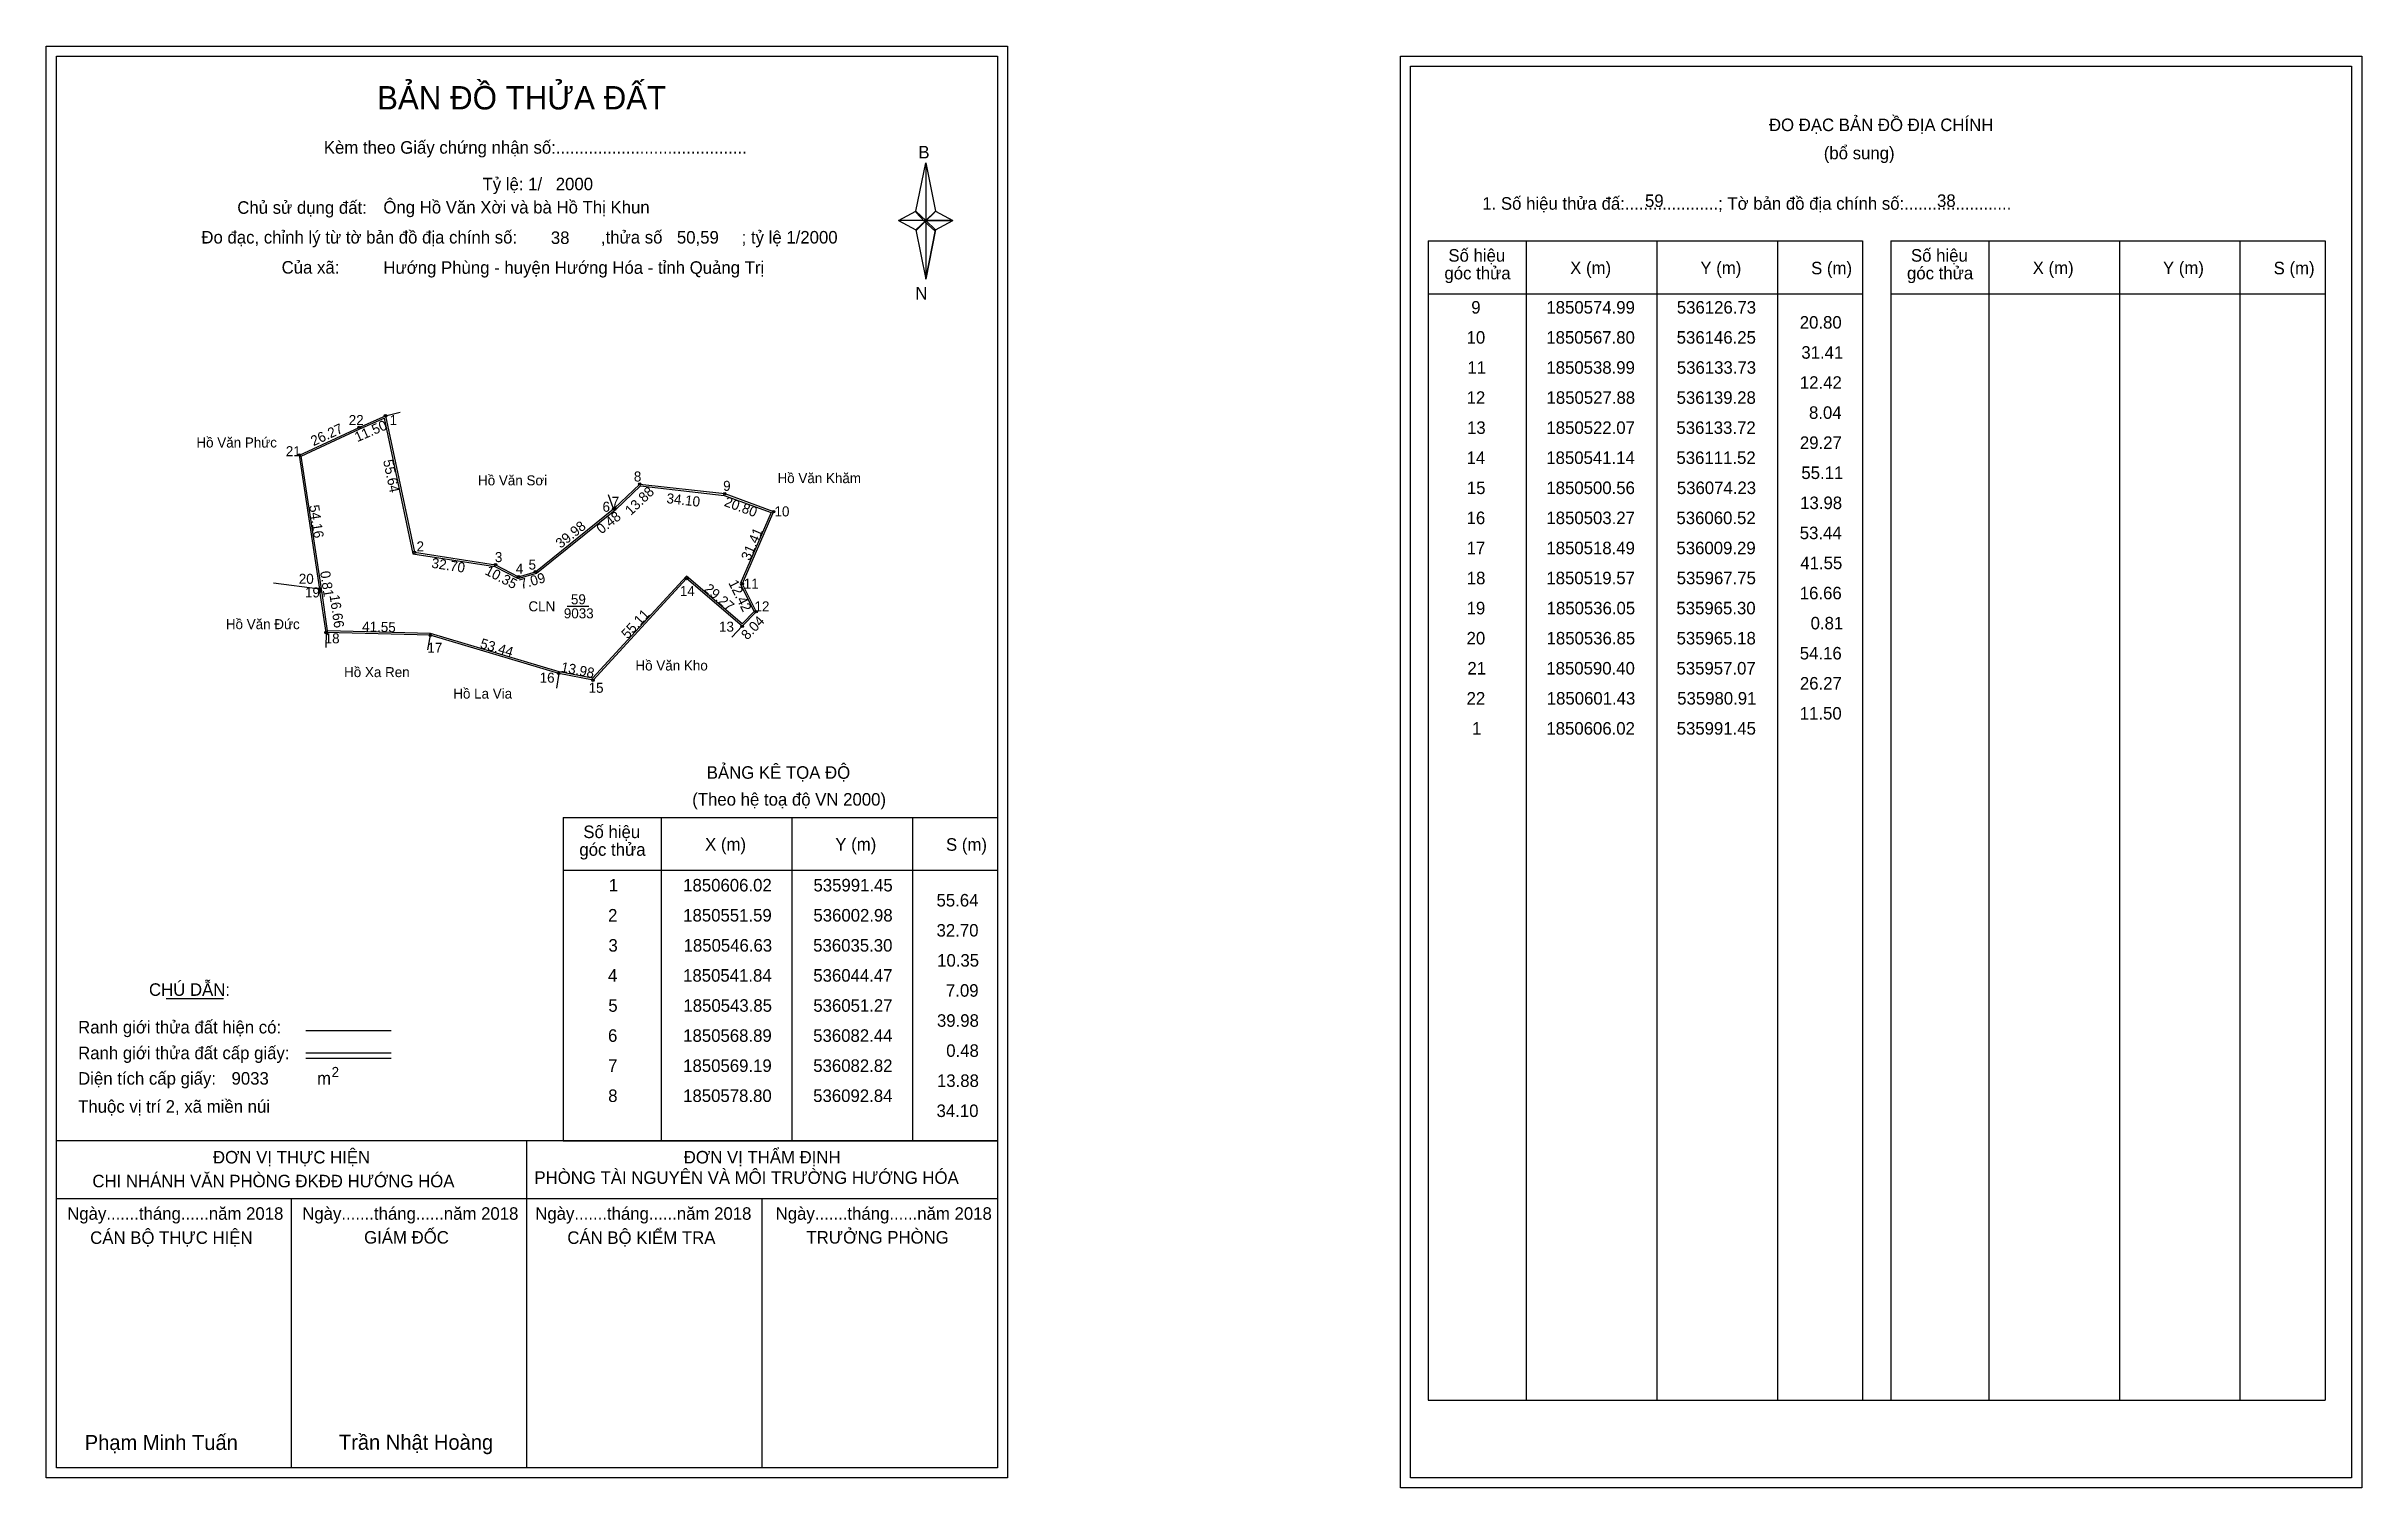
# Model space of a CAD drawing. Extents: x 535856 to 536780, y 1850178 to 1850753.
import ezdxf

# ---------------------------------------------------------------- set-up
doc = ezdxf.new("R2010")
doc.units = 0
for name, color, linetype in [('Level 1', 7, 'Continuous'), ('Level 10', 7, 'Continuous'), ('Level 11', 7, 'Continuous'), ('Level 13', 7, 'Continuous'), ('Level 27', 7, 'Continuous'), ('Level 3', 7, 'Continuous'), ('Level 36', 7, 'Continuous'), ('Level 49', 7, 'Continuous'), ('Level 53', 7, 'Continuous'), ('Level 55', 7, 'Continuous'), ('Level 6', 7, 'Continuous'), ('Level 63', 7, 'Continuous'), ('Level 9', 7, 'Continuous')]:
    doc.layers.add(name, color=color, linetype=linetype)

msp = doc.modelspace()

# ---------------------------------------------------------------- linework, layer by layer
at = {"layer": 'Level 1'}
for p, q in [((535860.13, 1850749.47), (535860.13, 1850749.47)), ((536400.33, 1850745.51), (536400.33, 1850745.51)), ((536202.98, 1850687.71), (536206.91, 1850706.99)), ((536206.91, 1850706.99), (536206.91, 1850683.94)), ((536206.91, 1850706.99), (536210.85, 1850687.71)), ((536196.09, 1850683.94), (536202.98, 1850687.71)), ((536202.98, 1850687.71), (536206.91, 1850683.94)), ((536206.62, 1850683.5), (536202.98, 1850687.27)), ((536210.55, 1850687.27), (536206.62, 1850683.5)), ((536206.62, 1850683.5), (536210.55, 1850687.27)), ((536210.85, 1850687.71), (536206.91, 1850683.94)), ((536206.91, 1850683.94), (536202.98, 1850680.26)), ((536206.62, 1850683.5), (536202.98, 1850679.82)), ((536202.98, 1850679.82), (536206.62, 1850683.5)), ((536202.98, 1850680.26), (536206.91, 1850660.54)), ((536210.55, 1850679.82), (536206.62, 1850683.5)), ((536206.91, 1850683.94), (536206.91, 1850660.54)), ((536206.91, 1850683.94), (536217.73, 1850683.94)), ((536206.91, 1850683.94), (536210.85, 1850680.26)), ((536210.85, 1850680.26), (536206.91, 1850660.54)), ((536210.85, 1850680.26), (536217.73, 1850683.94)), ((536407.39, 1850675.8), (536580.6, 1850675.8)), ((536446.57, 1850213.27), (536446.57, 1850675.8)), ((536498.72, 1850213.27), (536498.72, 1850675.8)), ((536546.66, 1850675.8), (536546.66, 1850213.27)), ((536580.6, 1850675.8), (536580.6, 1850213.27)), ((536591.91, 1850675.8), (536765.11, 1850675.8)), ((536631.09, 1850213.27), (536631.09, 1850675.8)), ((536683.23, 1850213.27), (536683.23, 1850675.8)), ((536731.18, 1850675.8), (536731.18, 1850213.27)), ((536765.11, 1850675.8), (536765.11, 1850213.27)), ((536407.39, 1850654.75), (536580.6, 1850654.75)), ((536591.91, 1850654.75), (536765.11, 1850654.75)), ((536062.32, 1850445.82), (536235.52, 1850445.82)), ((536101.5, 1850316.77), (536101.5, 1850445.82)), ((536153.64, 1850316.77), (536153.64, 1850445.82)), ((536201.59, 1850445.82), (536201.59, 1850316.77)), ((536062.32, 1850424.76), (536235.52, 1850424.76)), ((535903.97, 1850373.6), (535926.77, 1850373.6)), ((535959.7, 1850360.8), (535993.72, 1850360.8)), ((535959.7, 1850351.9), (535993.72, 1850351.9)), ((535959.7, 1850349.71), (535993.72, 1850349.71)), ((536073.79, 1850316.77), (535860.13, 1850316.77)), ((536235.52, 1850316.77), (536025.84, 1850316.77)), ((536047.83, 1850186.32), (536047.83, 1850316.77)), ((536062.32, 1850316.76), (536235.52, 1850316.76)), ((536235.53, 1850293.67), (535860.13, 1850293.67)), ((535953.98, 1850186.32), (535953.98, 1850293.67)), ((536141.68, 1850186.32), (536141.68, 1850293.67)), ((536407.39, 1850213.27), (536765.11, 1850213.27)), ((536235.52, 1850186.32), (536235.52, 1850186.32)), ((536775.73, 1850182.36), (536775.73, 1850182.36))]:
    msp.add_line(p, q, dxfattribs=at)
for points in [[(536202.98, 1850687.71), (536206.91, 1850706.99), (536206.91, 1850683.94)], [(536206.91, 1850683.94), (536210.85, 1850687.71), (536217.73, 1850683.94)], [(536196.09, 1850683.94), (536202.98, 1850680.26), (536206.91, 1850683.94)], [(536206.91, 1850683.94), (536206.91, 1850660.54), (536210.85, 1850680.26)]]:
    msp.add_lwpolyline(points, close=True, dxfattribs=at)
at = {"layer": 'Level 10'}
for p, q in [((535980.91, 1850601.43), (535991.45, 1850606.02)), ((535981.2, 1850600.79), (535990.94, 1850605.04)), ((535990.94, 1850605.04), (536002.4, 1850550.97)), ((535991.45, 1850606.02), (536002.98, 1850551.59)), ((535957.07, 1850590.4), (535980.91, 1850601.43)), ((535957.84, 1850589.99), (535981.2, 1850600.79)), ((535965.18, 1850536.85), (535957.07, 1850590.4)), ((535965.87, 1850536.95), (535957.84, 1850589.99)), ((536082.82, 1850569.19), (536092.84, 1850578.8)), ((536083.28, 1850568.66), (536093.09, 1850578.07)), ((536092.84, 1850578.8), (536126.73, 1850574.99)), ((536093.09, 1850578.07), (536126.57, 1850574.3)), ((536126.57, 1850574.3), (536145.31, 1850567.4)), ((536126.73, 1850574.99), (536146.25, 1850567.8)), ((536051.27, 1850543.85), (536082.44, 1850568.89)), ((536051.6, 1850543.22), (536082.88, 1850568.34)), ((536082.44, 1850568.89), (536082.82, 1850569.19)), ((536082.88, 1850568.34), (536083.28, 1850568.66)), ((536145.31, 1850567.4), (536132.96, 1850538.97)), ((536146.25, 1850567.8), (536133.73, 1850538.99)), ((536002.4, 1850550.97), (536035.08, 1850545.96)), ((536002.98, 1850551.59), (536035.3, 1850546.63)), ((536035.3, 1850546.63), (536044.47, 1850541.84)), ((536035.08, 1850545.96), (536044.4, 1850541.09)), ((536044.4, 1850541.09), (536051.6, 1850543.22)), ((536044.47, 1850541.84), (536051.27, 1850543.85)), ((536111.46, 1850542.11), (536073.98, 1850501.32)), ((536074.23, 1850500.56), (536111.52, 1850541.14)), ((536111.52, 1850541.14), (536074.23, 1850500.56)), ((536133.67, 1850523.03), (536111.46, 1850542.11)), ((536133.72, 1850522.07), (536111.52, 1850541.14)), ((536132.96, 1850538.97), (536138.43, 1850528.01)), ((536133.73, 1850538.99), (536139.28, 1850527.88)), ((535965.3, 1850536.05), (535965.18, 1850536.85)), ((535967.75, 1850519.57), (535965.3, 1850536.05)), ((535965.99, 1850536.15), (535965.87, 1850536.95)), ((535968.36, 1850520.25), (535965.99, 1850536.15)), ((536138.43, 1850528.01), (536133.67, 1850523.03)), ((536009.29, 1850518.49), (535967.75, 1850519.57)), ((536009.4, 1850519.19), (535968.36, 1850520.25)), ((536060.69, 1850503.95), (536009.4, 1850519.19)), ((536133.72, 1850522.07), (536139.28, 1850527.88)), ((536139.28, 1850527.88), (536133.72, 1850522.07)), ((536060.52, 1850503.27), (536009.29, 1850518.49)), ((536074.23, 1850500.56), (536060.52, 1850503.27)), ((536073.98, 1850501.32), (536060.69, 1850503.95))]:
    msp.add_line(p, q, dxfattribs=at)
at = {"layer": 'Level 11'}
for centre in [(535980.91, 1850601.43), (535991.45, 1850606.02), (535957.07, 1850590.4), (536092.84, 1850578.8), (536126.73, 1850574.99), (536082.44, 1850568.89), (536082.82, 1850569.19), (536146.25, 1850567.8), (536002.98, 1850551.59), (536035.3, 1850546.63), (535965.18, 1850536.85), (536044.47, 1850541.84), (536051.27, 1850543.85), (536111.52, 1850541.14), (536133.73, 1850538.99), (535965.3, 1850536.05), (536139.28, 1850527.88), (535967.75, 1850519.57), (536009.29, 1850518.49), (536009.29, 1850518.49), (536133.72, 1850522.07), (536060.52, 1850503.27), (536074.23, 1850500.56)]:
    msp.add_circle(centre, 0.5, dxfattribs=at)
at = {"layer": 'Level 27'}
for p, q in [((535991.45, 1850606.02), (535997.26, 1850607.53)), ((536082.44, 1850568.89), (536080.38, 1850574.52)), ((535965.18, 1850536.85), (535946.69, 1850539.26)), ((535967.75, 1850519.57), (535967.63, 1850513.57)), ((536133.72, 1850522.07), (536129.57, 1850517.73)), ((536009.29, 1850518.49), (536008.16, 1850512.6)), ((536060.52, 1850503.27), (536059.64, 1850497.33))]:
    msp.add_line(p, q, dxfattribs=at)
at = {"layer": 'Level 3'}
for p, q in [((536407.39, 1850675.8), (536407.39, 1850213.27)), ((536591.91, 1850675.8), (536591.91, 1850213.27)), ((536062.32, 1850445.82), (536062.32, 1850316.77))]:
    msp.add_line(p, q, dxfattribs=at)
at = {"layer": 'Level 63'}
for points in [[(535856.13, 1850753.47), (536239.53, 1850753.47), (536239.53, 1850182.32), (535856.13, 1850182.32)], [(535860.13, 1850749.47), (536235.53, 1850749.47), (536235.53, 1850186.32), (535860.13, 1850186.32)], [(536396.33, 1850749.51), (536779.73, 1850749.51), (536779.73, 1850178.36), (536396.33, 1850178.36)], [(536400.33, 1850745.51), (536775.73, 1850745.51), (536775.73, 1850182.36), (536400.33, 1850182.36)]]:
    msp.add_lwpolyline(points, close=True, dxfattribs=at)
at = {"layer": 'Level 9'}
msp.add_line((536063.87, 1850530.03), (536072.6, 1850530.03), dxfattribs=at)

# ---------------------------------------------------------------- texts
at = {"layer": 'Level 1'}
for s, height, p in [('BẢN ĐỒ THỬA ĐẤT', 9.3313, (535988.06, 1850728.28)), ('ĐO ĐẠC BẢN ĐỒ ĐỊA CHÍNH', 5, (536543.28, 1850719.63)), ('Kèm theo Giấy chứng nhận số:.........................................', 5, (535966.83, 1850710.62)), ('B', 5, (536204, 1850708.74)), ('(bổ sung)', 5, (536565.16, 1850708.39)), ('Chủ sử dụng đất:', 5, (535932.31, 1850686.64)), ('1. Số hiệu thửa đấ:....................; Tờ bản đồ địa chính số:.......................', 5, (536428.94, 1850688.27)), ('Đo đạc, chỉnh lý từ tờ bản đồ địa chính số:                  ,thửa số                 ; tỷ lệ 1/2000', 5, (535917.99, 1850674.78)), ('Của xã:', 5, (535949.99, 1850662.78)), ('Số hiệu', 5, (536415.42, 1850667.54)), ('X (m)', 5, (536463.99, 1850662.59)), ('Y (m)', 5, (536515.94, 1850662.59)), ('S (m)', 5, (536560.1, 1850662.49)), ('Số hiệu', 5, (536599.94, 1850667.54)), ('X (m)', 5, (536648.5, 1850662.59)), ('Y (m)', 5, (536700.46, 1850662.59)), ('S (m)', 5, (536744.61, 1850662.49)), ('N', 5, (536202.8, 1850652.4)), ('góc thửa', 5, (536413.84, 1850660.48)), ('góc thửa', 5, (536598.35, 1850660.48)), ('BẢNG KÊ TỌA ĐỘ', 5, (536119.59, 1850461.22)), ('(Theo hệ toạ độ VN 2000)', 5, (536113.78, 1850450.5)), ('góc thửa', 5, (536068.76, 1850430.49)), ('Số hiệu', 5, (536070.35, 1850437.55)), ('X (m)', 5, (536118.91, 1850432.6)), ('Y (m)', 5, (536170.87, 1850432.6)), ('S (m)', 5, (536215.02, 1850432.5)), ('CHÚ DẪN:', 5, (535897.09, 1850374.61)), ('Ranh giới thửa đất hiện có:', 5, (535868.82, 1850359.61)), ('Ranh giới thửa đất cấp giấy:', 5, (535868.82, 1850349.33)), ('Diện tích cấp giấy:', 5, (535868.82, 1850339.17)), ('2', 4, (535969.93, 1850342.24)), ('m', 5, (535964.14, 1850339.22)), ('Thuộc vị trí 2, xã miền núi', 5, (535868.82, 1850327.97)), ('ĐƠN VỊ THỰC HIỆN', 5, (535922.6, 1850307.73)), ('ĐƠN VỊ THẨM ĐỊNH', 5, (536110.4, 1850307.73)), ('CHI NHÁNH VĂN PHÒNG ĐKĐĐ HƯỚNG HÓA', 5, (535874.51, 1850298.21)), ('PHÒNG TÀI NGUYÊN VÀ MÔI TRƯỜNG HƯỚNG HÓA', 5, (536050.85, 1850299.59)), ('Ngày.......tháng......năm 2018', 5, (535864.46, 1850285.26)), ('Ngày.......tháng......năm 2018', 5, (535958.21, 1850285.26)), ('Ngày.......tháng......năm 2018', 5, (536051.16, 1850285.26)), ('Ngày.......tháng......năm 2018', 5, (536147.07, 1850285.26)), ('CÁN BỘ THỰC HIỆN', 5, (535873.63, 1850275.63)), ('GIÁM ĐỐC', 5, (535982.89, 1850275.75)), ('CÁN BỘ KIỂM TRA', 5, (536063.97, 1850275.63)), ('TRƯỞNG PHÒNG', 5, (536159.35, 1850275.75)), ('Phạm Minh Tuấn', 6, (535871.44, 1850193.4)), ('Trần Nhật Hoàng', 6, (535972.83, 1850193.5))]:
    msp.add_text(s, height=height, dxfattribs=at).set_placement(p)
at = {"layer": 'Level 11'}
msp.add_text('Tỷ lệ: 1/', height=5, dxfattribs=at).set_placement((536030.14, 1850696))
at = {"layer": 'Level 13'}
for s, p in [('CLN', (536048.45, 1850528.03)), ('9033', (536062.57, 1850525.23)), ('59', (536065.4, 1850530.83))]:
    msp.add_text(s, height=4, dxfattribs=at).set_placement(p)
at = {"layer": 'Level 36'}
for s, p in [('Hồ Văn Phức', (535916, 1850593.39)), ('Hồ Văn Khăm', (536147.81, 1850579.18)), ('Hồ Văn Sơi', (536028.34, 1850578.29)), ('Hồ Văn Đức', (535927.76, 1850520.91)), ('Hồ Xa Ren', (535974.91, 1850501.78)), ('Hồ Văn Kho', (536091.14, 1850504.42)), ('Hồ La Via', (536018.46, 1850493.21))]:
    msp.add_text(s, height=4, dxfattribs=at).set_placement(p)
at = {"layer": 'Level 49'}
for s, rotation, p in [('26.27', 24.82846, (535962.74, 1850593.9)), ('11.50', 23.53235, (535980.18, 1850595.49)), ('55.64', 281.96026, (535990.43, 1850588.16)), ('13.88', 43.80347, (536089.3, 1850566.05)), ('34.10', 353.5856, (536103.37, 1850571.22)), ('54.16', 278.61184, (535960.94, 1850570.21)), ('0.48', 38.29016, (536077.57, 1850558.67)), ('20.80', 339.77922, (536126.22, 1850570.17)), ('39.98', 38.77619, (536061.3, 1850552.94)), ('31.41', 66.51162, (536136.75, 1850547.95)), ('32.70', 351.27515, (536009.58, 1850545.45)), ('0.81', 278.53077, (535965.32, 1850543.84)), ('10.35', 332.41944, (536030.76, 1850542.97)), ('7.09', 16.46706, (536045.58, 1850536.81)), ('29.27', 319.33712, (536118.2, 1850536.46)), ('12.42', 296.54442, (536128.1, 1850539.41)), ('16.66', 278.45595, (535969.09, 1850534.39)), ('55.11', 47.4193, (536088.03, 1850516.76)), ('41.55', 358.5107, (535982.09, 1850520)), ('8.04', 46.2596, (536135.76, 1850516.35)), ('53.44', 343.45376, (536028.86, 1850513.51)), ('13.98', 348.81871, (536061.17, 1850503.96))]:
    msp.add_text(s, height=4, rotation=rotation, dxfattribs=at).set_placement(p)
at = {"layer": 'Level 53'}
for s, p in [('9', (536424.54, 1850646.82)), ('1850574.99', (536454.5, 1850646.82)), ('536126.73', (536506.54, 1850646.82)), ('10', (536422.67, 1850634.82)), ('1850567.80', (536454.48, 1850634.82)), ('536146.25', (536506.48, 1850634.82)), ('20.80', (536555.57, 1850640.82)), ('31.41', (536556.22, 1850628.82)), ('11', (536422.99, 1850622.82)), ('1850538.99', (536454.5, 1850622.82)), ('536133.73', (536506.54, 1850622.82)), ('12.42', (536555.62, 1850616.82)), ('12', (536422.69, 1850610.82)), ('1850527.88', (536454.56, 1850610.82)), ('536139.28', (536506.45, 1850610.82)), ('13', (536422.85, 1850598.82)), ('1850522.07', (536454.51, 1850598.82)), ('536133.72', (536506.39, 1850598.82)), ('8.04', (536559.26, 1850604.82)), ('29.27', (536555.64, 1850592.82)), ('14', (536422.67, 1850586.82)), ('1850541.14', (536454.47, 1850586.82)), ('536111.52', (536506.39, 1850586.82)), ('55.11', (536556.22, 1850580.82)), ('15', (536422.78, 1850574.82)), ('1850500.56', (536454.49, 1850574.82)), ('536074.23', (536506.54, 1850574.82)), ('16', (536422.68, 1850562.82)), ('1850503.27', (536454.51, 1850562.82)), ('536060.52', (536506.39, 1850562.82)), ('13.98', (536555.73, 1850568.82)), ('17', (536422.7, 1850550.82)), ('1850518.49', (536454.5, 1850550.82)), ('536009.29', (536506.39, 1850550.82)), ('53.44', (536555.57, 1850556.82)), ('41.55', (536555.8, 1850544.82)), ('18', (536422.75, 1850538.82)), ('1850519.57', (536454.51, 1850538.82)), ('535967.75', (536506.48, 1850538.82)), ('16.66', (536555.59, 1850532.82)), ('19', (536422.7, 1850526.82)), ('1850536.05', (536454.59, 1850526.82)), ('535965.30', (536506.37, 1850526.82)), ('20', (536422.67, 1850514.82)), ('1850536.85', (536454.59, 1850514.82)), ('535965.18', (536506.45, 1850514.82)), ('0.81', (536559.91, 1850520.82)), ('54.16', (536555.59, 1850508.82)), ('21', (536422.99, 1850502.82)), ('1850590.40', (536454.48, 1850502.82)), ('535957.07', (536506.4, 1850502.82)), ('26.27', (536555.64, 1850496.82)), ('22', (536422.69, 1850490.82)), ('1850601.43', (536454.65, 1850490.82)), ('535980.91', (536506.69, 1850490.82)), ('1', (536424.84, 1850478.82)), ('1850606.02', (536454.5, 1850478.82)), ('535991.45', (536506.48, 1850478.82)), ('11.50', (536555.57, 1850484.82)), ('1', (536080.52, 1850416.26)), ('1850606.02', (536110.18, 1850416.26)), ('535991.45', (536162.15, 1850416.26)), ('2', (536080.22, 1850404.26)), ('1850551.59', (536110.18, 1850404.26)), ('536002.98', (536162.12, 1850404.26)), ('55.64', (536211.24, 1850410.26)), ('32.70', (536211.25, 1850398.26)), ('3', (536080.37, 1850392.26)), ('1850546.63', (536110.33, 1850392.26)), ('536035.30', (536162.04, 1850392.26)), ('10.35', (536211.48, 1850386.26)), ('4', (536080.19, 1850380.26)), ('1850541.84', (536110.15, 1850380.26)), ('536044.47', (536162.08, 1850380.26)), ('5', (536080.31, 1850368.26)), ('1850543.85', (536110.27, 1850368.26)), ('536051.27', (536162.08, 1850368.26)), ('7.09', (536215, 1850374.26)), ('39.98', (536211.41, 1850362.26)), ('6', (536080.2, 1850356.26)), ('1850568.89', (536110.18, 1850356.26)), ('536082.44', (536162.04, 1850356.26)), ('0.48', (536215.11, 1850350.26)), ('7', (536080.23, 1850344.26)), ('1850569.19', (536110.18, 1850344.26)), ('536082.82', (536162.06, 1850344.26)), ('13.88', (536211.41, 1850338.26)), ('8', (536080.27, 1850332.26)), ('1850578.80', (536110.16, 1850332.26)), ('536092.84', (536162.04, 1850332.26)), ('34.10', (536211.25, 1850326.26))]:
    msp.add_text(s, height=5, dxfattribs=at).set_placement(p)
at = {"layer": 'Level 55'}
for s, height, p in [('1', 0.4, (535991.34, 1850606.02)), ('89', 0.11, (535991.37, 1850605.91)), ('0', 0.11, (535991.41, 1850605.91)), ('0', 0.11, (535991.41, 1850605.91)), ('22', 0.4, (535980.63, 1850601.43)), ('89', 0.11, (535980.83, 1850601.32)), ('21', 0.4, (535956.81, 1850590.4)), ('89', 0.11, (535956.99, 1850590.29)), ('8', 0.4, (536092.71, 1850578.8)), ('0', 0.11, (536092.8, 1850578.69)), ('0', 0.11, (536092.8, 1850578.69)), ('9', 0.4, (536126.59, 1850574.99)), ('0', 0.11, (536126.69, 1850574.88)), ('0', 0.11, (536126.69, 1850574.88)), ('6', 0.4, (536082.3, 1850568.89)), ('0', 0.11, (536082.4, 1850568.78)), ('0', 0.11, (536082.4, 1850568.78)), ('0', 0.11, (536082.4, 1850568.78)), ('0', 0.11, (536082.4, 1850568.78)), ('7', 0.4, (536082.69, 1850569.19)), ('0', 0.11, (536082.78, 1850569.08)), ('0', 0.11, (536082.78, 1850569.08)), ('10', 0.4, (536145.97, 1850567.8)), ('81', 0.11, (536146.18, 1850567.69)), ('0', 0.11, (536146.21, 1850567.69)), ('0', 0.11, (536146.21, 1850567.69)), ('2', 0.4, (536002.84, 1850551.59)), ('0', 0.11, (536002.94, 1850551.48)), ('0', 0.11, (536002.94, 1850551.48)), ('3', 0.4, (536035.18, 1850546.63)), ('0', 0.11, (536035.26, 1850546.52)), ('0', 0.11, (536035.26, 1850546.52)), ('20', 0.4, (535964.9, 1850536.85)), ('4', 0.4, (536044.33, 1850541.84)), ('0', 0.11, (536044.43, 1850541.73)), ('0', 0.11, (536044.43, 1850541.73)), ('5', 0.4, (536051.14, 1850543.85)), ('0', 0.11, (536051.23, 1850543.74)), ('0', 0.11, (536051.23, 1850543.74)), ('14', 0.4, (536111.23, 1850541.14)), ('0', 0.11, (536111.48, 1850541.03)), ('11', 0.4, (536133.47, 1850538.99)), ('81', 0.11, (536133.66, 1850538.88)), ('19', 0.4, (535965.02, 1850536.05)), ('111', 0.11, (535965.07, 1850536.74)), ('89', 0.11, (535965.1, 1850536.74)), ('111', 0.11, (535965.19, 1850535.94)), ('12', 0.4, (536139, 1850527.88)), ('18', 0.4, (535967.47, 1850519.57)), ('116', 0.11, (535967.63, 1850519.46)), ('111', 0.11, (535967.64, 1850519.46)), ('17', 0.4, (536009.01, 1850518.49)), ('13', 0.4, (536133.45, 1850522.07)), ('81', 0.11, (536133.65, 1850521.96)), ('0', 0.11, (536133.68, 1850521.96)), ('81', 0.11, (536139.21, 1850527.77)), ('116', 0.11, (536009.17, 1850518.38)), ('94', 0.11, (536009.21, 1850518.38)), ('16', 0.4, (536060.24, 1850503.27)), ('94', 0.11, (536060.44, 1850503.16)), ('0', 0.11, (536060.48, 1850503.16)), ('15', 0.4, (536073.95, 1850500.56)), ('0', 0.11, (536074.19, 1850500.45))]:
    msp.add_text(s, height=height, dxfattribs=at).set_placement(p)
at = {"layer": 'Level 6'}
for s, p in [('2000', (536059.34, 1850696.04)), ('59', (536493.84, 1850689.35)), ('38', (536610.33, 1850689.39)), ('Ông Hồ Văn Xời và bà Hồ Thị Khun', (535990.58, 1850686.77)), ('38', (536057.39, 1850674.6)), ('50,59', (536107.67, 1850674.76)), ('Hướng Phùng - huyện Hướng Hóa - tỉnh Quảng Trị', (535990.6, 1850662.69)), ('9033', (535930.01, 1850339.18))]:
    msp.add_text(s, height=5, dxfattribs=at).set_placement(p)
at = {"layer": 'Level 9'}
for s, p in [('22', (535976.77, 1850602.35)), ('1', (535993.06, 1850602.34)), ('21', (535951.66, 1850589.92)), ('8', (536090.51, 1850579.83)), ('9', (536126.12, 1850576.1)), ('6', (536077.99, 1850567.75)), ('7', (536081.67, 1850569.73)), ('10', (536146.6, 1850565.9)), ('2', (536003.82, 1850551.92)), ('3', (536035.07, 1850547.67)), ('4', (536043.4, 1850543.02)), ('5', (536048.5, 1850544.69)), ('20', (535956.85, 1850539.01)), ('19', (535959.31, 1850533.58)), ('14', (536108.86, 1850534.12)), ('11', (536134.34, 1850537.08)), ('12', (536138.62, 1850527.99)), ('18', (535967.17, 1850515.25)), ('13', (536124.47, 1850519.91)), ('17', (536008.13, 1850511.48)), ('16', (536052.92, 1850499.55)), ('15', (536072.46, 1850495.52))]:
    msp.add_text(s, height=4, dxfattribs=at).set_placement(p)

doc.saveas('drawing.dxf')
